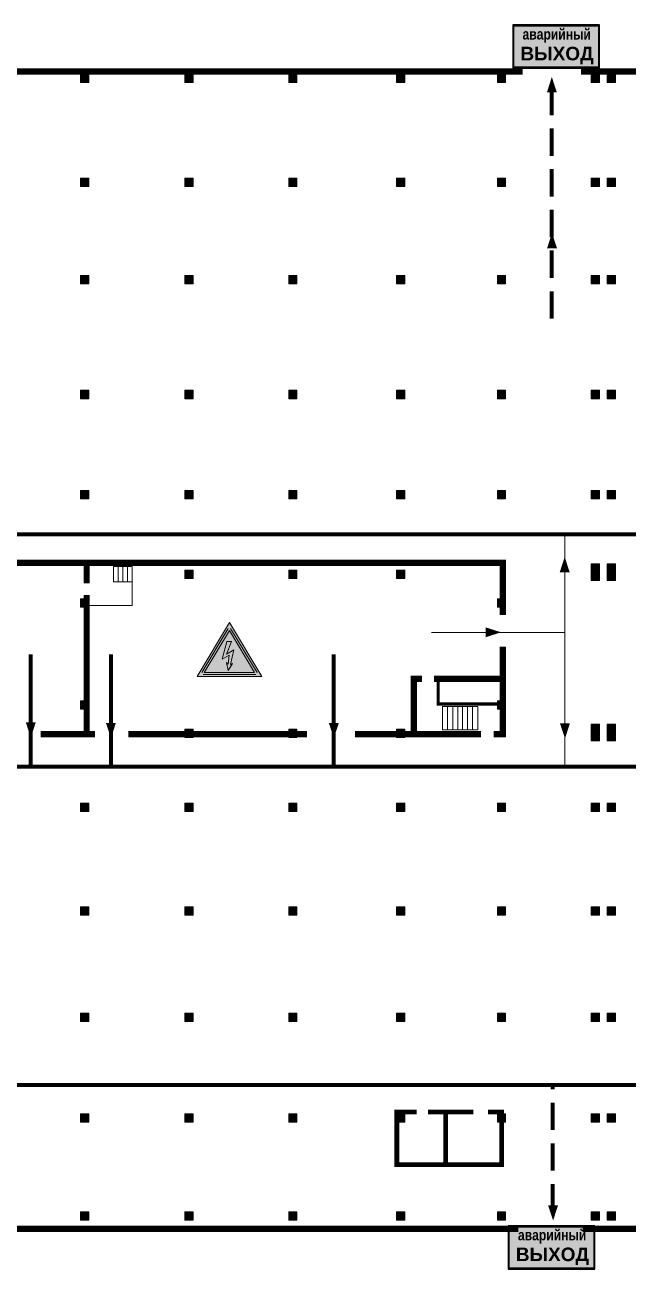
# Model space of a CAD drawing. Header units: millimetres. Extents: x 13810 to 67229, y 12374 to 21950.
# Drawn here: x 26796.2 to 26885.2, y 14674.4 to 14858 of the extents above; entities that cross this region are included whole.
import ezdxf

# ---------------------------------------------------------------- set-up
doc = ezdxf.new("R2010")
doc.units = ezdxf.units.MM
doc.linetypes.add('{ Wide Dash }', pattern=[12, 4, -2, 4, -2])
doc.layers.add('План_Штампы', color=7, linetype='Continuous')
doc.styles.add('обычный', font='arial.ttf')

# ---------------------------------------------------------------- blocks, each defined once
blk = doc.blocks.new('A$C41C009D9')
at = {"true_color": 0xffffff}
blk.add_hatch(color=7, dxfattribs=at).paths.add_polyline_path([(0, 8), (-16, 8), (-16, 0), (0, 0)])
h = blk.add_hatch(color=126)
h.dxf.hatch_style = 1
h.paths.add_polyline_path([(-15.8, 7.8), (-15.8, 0.2), (-0.2, 0.2), (-0.2, 7.8)])
at = {"color": 126}
for points in [[(-16, 0), (0, 0), (0, 8), (-16, 8)], [(-16, 0), (0, 0), (0, 8), (-16, 8)], [(-15.8, 7.8), (-0.2, 7.8), (-0.2, 0.2), (-15.8, 0.2)]]:
    blk.add_lwpolyline(points, close=True, dxfattribs=at)
at = {"color": 7, "true_color": 0xffffff, "insert": (-15.8, 7.3), "char_height": 2.5, "width": 15.5999, "attachment_point": 1, "style": 'обычный'}
blk.add_mtext('\\pi1.6133;{\\fArial|b1|i0|c204|p34;\\H0.8x;\\W0.8;аварийный\\H1.25x;\\W1;\\P\\pi1.2327;ВЫХОД}', dxfattribs=at)
blk = doc.blocks.new('A$C3E6D3DDE')
at = {"lineweight": 5}
h = blk.add_hatch(color=40, dxfattribs=at)
h.paths.add_polyline_path([(24.1, 1.45), (16.46, -11.35), (31.74, -11.35)])
h.paths.add_polyline_path([(24.09, -0.46), (30.03, -10.41), (18.14, -10.41)], flags=16)
h.paths.add_polyline_path([(24.54, -3.08), (23.41, -6.02), (25.13, -5.01), (24.33, -8.5), (24.82, -8.27), (23.79, -9.86), (23.4, -8.04), (23.8, -8.43), (24.04, -6.29), (22.39, -7.25), (23.44, -3.08)], flags=0)
h = blk.add_hatch(color=256, dxfattribs=at)
h.paths.add_polyline_path([(24.37, 0.03, 0.567511), (23.82, 0.03), (17.59, -10.4, 0.582454), (17.86, -10.88), (30.32, -10.88, 0.582149), (30.6, -10.4)])
h.paths.add_polyline_path([(24.09, -0.46), (18.14, -10.41), (30.03, -10.41)], flags=16)
h.paths.add_polyline_path([(24.54, -3.08), (23.41, -6.02), (25.13, -5.01), (24.33, -8.5), (24.82, -8.27), (23.79, -9.86), (23.4, -8.04), (23.8, -8.43), (24.04, -6.29), (22.39, -7.25), (23.44, -3.08)], flags=0)
h = blk.add_hatch(color=40, dxfattribs=at)
h.paths.add_polyline_path([(24.09, -0.46), (18.14, -10.41), (30.03, -10.41)])
h.paths.add_polyline_path([(24.82, -8.27), (23.79, -9.86), (23.4, -8.04), (23.8, -8.43), (24.04, -6.29), (22.39, -7.25), (23.44, -3.08), (24.54, -3.08), (23.41, -6.02), (25.13, -5.01), (24.33, -8.5)], flags=16)
at = {"color": 40, "lineweight": 5}
for p, q in [((16.46, -11.35), (24.1, 1.45)), ((24.1, 1.45), (31.74, -11.35))]:
    blk.add_line(p, q, dxfattribs=at)
at = {"lineweight": 5}
for p, q in [((17.59, -10.4), (23.82, 0.03)), ((24.37, 0.03), (30.6, -10.4)), ((18.14, -10.41), (24.09, -0.46)), ((24.09, -0.46), (30.03, -10.41)), ((23.44, -3.08), (22.39, -7.25)), ((23.41, -6.02), (24.54, -3.08)), ((25.13, -5.01), (23.41, -6.02)), ((24.54, -3.08), (23.44, -3.08)), ((24.33, -8.5), (25.13, -5.01)), ((22.39, -7.25), (24.04, -6.29)), ((23.8, -8.43), (23.4, -8.04)), ((23.4, -8.04), (23.79, -9.86)), ((23.79, -9.86), (24.82, -8.27)), ((24.04, -6.29), (23.8, -8.43)), ((24.82, -8.27), (24.33, -8.5)), ((17.86, -10.88), (30.32, -10.88)), ((18.14, -10.41), (30.03, -10.41))]:
    blk.add_line(p, q, dxfattribs=at)
at = {"color": 50, "lineweight": 5}
blk.add_line((31.74, -11.35), (16.46, -11.35), dxfattribs=at)

msp = doc.modelspace()

# ---------------------------------------------------------------- hatches: boundary and pattern name
at = {"lineweight": 0}
h = msp.add_hatch(color=256, dxfattribs=at)
h.dxf.hatch_style = 1
h.paths.add_polyline_path([(26805.63, 14849.43), (26805.63, 14850.66), (26804.41, 14850.66), (26804.41, 14849.43)])
h = msp.add_hatch(color=256, dxfattribs=at)
h.dxf.hatch_style = 1
h.paths.add_polyline_path([(26821.05, 14849.43), (26821.05, 14850.66), (26819.83, 14850.66), (26819.83, 14849.43)])
h = msp.add_hatch(color=256, dxfattribs=at)
h.dxf.hatch_style = 1
h.paths.add_polyline_path([(26836.36, 14849.43), (26836.36, 14850.66), (26835.14, 14850.66), (26835.14, 14849.43)])
h = msp.add_hatch(color=256, dxfattribs=at)
h.dxf.hatch_style = 1
h.paths.add_polyline_path([(26852.26, 14849.43), (26852.26, 14850.66), (26851.04, 14850.66), (26851.04, 14849.43)])
h = msp.add_hatch(color=256, dxfattribs=at)
h.dxf.hatch_style = 1
h.paths.add_polyline_path([(26867.16, 14849.43), (26867.16, 14850.66), (26865.94, 14850.66), (26865.94, 14849.43)])
h = msp.add_hatch(color=256, dxfattribs=at)
h.dxf.hatch_style = 1
h.paths.add_polyline_path([(26881.02, 14849.43), (26881.02, 14850.66), (26879.8, 14850.66), (26879.8, 14849.43)])
h = msp.add_hatch(color=256, dxfattribs=at)
h.dxf.hatch_style = 1
h.paths.add_polyline_path([(26883.36, 14849.43), (26883.36, 14850.66), (26882.14, 14850.66), (26882.14, 14849.43)])
h = msp.add_hatch(color=256, dxfattribs=at)
h.dxf.hatch_style = 1
h.paths.add_polyline_path([(26805.63, 14834.1), (26805.63, 14835.33), (26804.41, 14835.33), (26804.41, 14834.1)])
h = msp.add_hatch(color=256, dxfattribs=at)
h.dxf.hatch_style = 1
h.paths.add_polyline_path([(26821.05, 14834.1), (26821.05, 14835.33), (26819.83, 14835.33), (26819.83, 14834.1)])
h = msp.add_hatch(color=256, dxfattribs=at)
h.dxf.hatch_style = 1
h.paths.add_polyline_path([(26836.36, 14834.1), (26836.36, 14835.33), (26835.14, 14835.33), (26835.14, 14834.1)])
h = msp.add_hatch(color=256, dxfattribs=at)
h.dxf.hatch_style = 1
h.paths.add_polyline_path([(26852.26, 14834.1), (26852.26, 14835.33), (26851.04, 14835.33), (26851.04, 14834.1)])
h = msp.add_hatch(color=256, dxfattribs=at)
h.dxf.hatch_style = 1
h.paths.add_polyline_path([(26867.16, 14834.1), (26867.16, 14835.33), (26865.94, 14835.33), (26865.94, 14834.1)])
h = msp.add_hatch(color=256, dxfattribs=at)
h.dxf.hatch_style = 1
h.paths.add_polyline_path([(26881.02, 14834.1), (26881.02, 14835.33), (26879.8, 14835.33), (26879.8, 14834.1)])
h = msp.add_hatch(color=256, dxfattribs=at)
h.dxf.hatch_style = 1
h.paths.add_polyline_path([(26883.36, 14834.1), (26883.36, 14835.33), (26882.14, 14835.33), (26882.14, 14834.1)])
h = msp.add_hatch(color=256, dxfattribs=at)
h.dxf.hatch_style = 1
h.paths.add_polyline_path([(26805.63, 14819.76), (26805.63, 14820.99), (26804.41, 14820.99), (26804.41, 14819.76)])
h = msp.add_hatch(color=256, dxfattribs=at)
h.dxf.hatch_style = 1
h.paths.add_polyline_path([(26821.05, 14819.76), (26821.05, 14820.99), (26819.83, 14820.99), (26819.83, 14819.76)])
h = msp.add_hatch(color=256, dxfattribs=at)
h.dxf.hatch_style = 1
h.paths.add_polyline_path([(26836.36, 14819.76), (26836.36, 14820.99), (26835.14, 14820.99), (26835.14, 14819.76)])
h = msp.add_hatch(color=256, dxfattribs=at)
h.dxf.hatch_style = 1
h.paths.add_polyline_path([(26852.26, 14819.76), (26852.26, 14820.99), (26851.04, 14820.99), (26851.04, 14819.76)])
h = msp.add_hatch(color=256, dxfattribs=at)
h.dxf.hatch_style = 1
h.paths.add_polyline_path([(26867.16, 14819.76), (26867.16, 14820.99), (26865.94, 14820.99), (26865.94, 14819.76)])
h = msp.add_hatch(color=256, dxfattribs=at)
h.dxf.hatch_style = 1
h.paths.add_polyline_path([(26881.02, 14819.76), (26881.02, 14820.99), (26879.8, 14820.99), (26879.8, 14819.76)])
h = msp.add_hatch(color=256, dxfattribs=at)
h.dxf.hatch_style = 1
h.paths.add_polyline_path([(26883.36, 14819.76), (26883.36, 14820.99), (26882.14, 14820.99), (26882.14, 14819.76)])
h = msp.add_hatch(color=256, dxfattribs=at)
h.dxf.hatch_style = 1
h.paths.add_polyline_path([(26805.63, 14802.81), (26805.63, 14804.05), (26804.41, 14804.05), (26804.41, 14802.81)])
h = msp.add_hatch(color=256, dxfattribs=at)
h.dxf.hatch_style = 1
h.paths.add_polyline_path([(26821.05, 14802.81), (26821.05, 14804.05), (26819.83, 14804.05), (26819.83, 14802.81)])
h = msp.add_hatch(color=256, dxfattribs=at)
h.dxf.hatch_style = 1
h.paths.add_polyline_path([(26836.36, 14802.81), (26836.36, 14804.05), (26835.14, 14804.05), (26835.14, 14802.81)])
h = msp.add_hatch(color=256, dxfattribs=at)
h.dxf.hatch_style = 1
h.paths.add_polyline_path([(26852.26, 14802.81), (26852.26, 14804.05), (26851.04, 14804.05), (26851.04, 14802.81)])
h = msp.add_hatch(color=256, dxfattribs=at)
h.dxf.hatch_style = 1
h.paths.add_polyline_path([(26867.16, 14802.81), (26867.16, 14804.05), (26865.94, 14804.05), (26865.94, 14802.81)])
h = msp.add_hatch(color=256, dxfattribs=at)
h.dxf.hatch_style = 1
h.paths.add_polyline_path([(26881.02, 14802.81), (26881.02, 14804.05), (26879.8, 14804.05), (26879.8, 14802.81)])
h = msp.add_hatch(color=256, dxfattribs=at)
h.dxf.hatch_style = 1
h.paths.add_polyline_path([(26883.36, 14802.81), (26883.36, 14804.05), (26882.14, 14804.05), (26882.14, 14802.81)])
h = msp.add_hatch(color=256, dxfattribs=at)
h.dxf.hatch_style = 1
h.paths.add_polyline_path([(26805.63, 14788.06), (26805.63, 14789.29), (26804.41, 14789.29), (26804.41, 14788.06)])
h = msp.add_hatch(color=256, dxfattribs=at)
h.dxf.hatch_style = 1
h.paths.add_polyline_path([(26821.05, 14788.06), (26821.05, 14789.29), (26819.83, 14789.29), (26819.83, 14788.06)])
h = msp.add_hatch(color=256, dxfattribs=at)
h.dxf.hatch_style = 1
h.paths.add_polyline_path([(26836.36, 14788.06), (26836.36, 14789.29), (26835.14, 14789.29), (26835.14, 14788.06)])
h = msp.add_hatch(color=256, dxfattribs=at)
h.dxf.hatch_style = 1
h.paths.add_polyline_path([(26852.26, 14788.06), (26852.26, 14789.29), (26851.04, 14789.29), (26851.04, 14788.06)])
h = msp.add_hatch(color=256, dxfattribs=at)
h.dxf.hatch_style = 1
h.paths.add_polyline_path([(26867.16, 14788.06), (26867.16, 14789.29), (26865.94, 14789.29), (26865.94, 14788.06)])
h = msp.add_hatch(color=256, dxfattribs=at)
h.dxf.hatch_style = 1
h.paths.add_polyline_path([(26881.02, 14788.06), (26881.02, 14789.29), (26879.8, 14789.29), (26879.8, 14788.06)])
h = msp.add_hatch(color=256, dxfattribs=at)
h.dxf.hatch_style = 1
h.paths.add_polyline_path([(26883.36, 14788.06), (26883.36, 14789.29), (26882.14, 14789.29), (26882.14, 14788.06)])
h = msp.add_hatch(color=256, dxfattribs=at)
h.dxf.hatch_style = 1
h.paths.add_polyline_path([(26881.02, 14777.24), (26881.02, 14778.47), (26879.8, 14778.47), (26879.8, 14777.24)])
h = msp.add_hatch(color=256, dxfattribs=at)
h.dxf.hatch_style = 1
h.paths.add_polyline_path([(26883.36, 14777.24), (26883.36, 14778.47), (26882.14, 14778.47), (26882.14, 14777.24)])
h = msp.add_hatch(color=256, dxfattribs=at)
h.dxf.hatch_style = 1
h.paths.add_polyline_path([(26821.05, 14776.27), (26821.05, 14777.5), (26819.83, 14777.5), (26819.83, 14776.27)])
h = msp.add_hatch(color=256, dxfattribs=at)
h.dxf.hatch_style = 1
h.paths.add_polyline_path([(26836.36, 14776.27), (26836.36, 14777.5), (26835.14, 14777.5), (26835.14, 14776.27)])
h = msp.add_hatch(color=256, dxfattribs=at)
h.dxf.hatch_style = 1
h.paths.add_polyline_path([(26852.26, 14776.27), (26852.26, 14777.5), (26851.04, 14777.5), (26851.04, 14776.27)])
h = msp.add_hatch(color=256, dxfattribs=at)
h.dxf.hatch_style = 1
h.paths.add_polyline_path([(26881.02, 14776.01), (26881.02, 14777.24), (26879.8, 14777.24), (26879.8, 14776.01)])
h = msp.add_hatch(color=256, dxfattribs=at)
h.dxf.hatch_style = 1
h.paths.add_polyline_path([(26883.36, 14776.01), (26883.36, 14777.24), (26882.14, 14777.24), (26882.14, 14776.01)])
h = msp.add_hatch(color=256, dxfattribs=at)
h.dxf.hatch_style = 1
h.paths.add_polyline_path([(26805.63, 14772.06), (26805.63, 14773.29), (26804.41, 14773.29), (26804.41, 14772.06)])
h = msp.add_hatch(color=256, dxfattribs=at)
h.dxf.hatch_style = 1
h.paths.add_polyline_path([(26867.16, 14772.06), (26867.16, 14773.29), (26865.94, 14773.29), (26865.94, 14772.06)])
h = msp.add_hatch(color=256, dxfattribs=at)
h.dxf.hatch_style = 1
h.paths.add_polyline_path([(26805.63, 14757.02), (26805.63, 14758.25), (26804.41, 14758.25), (26804.41, 14757.02)])
h = msp.add_hatch(color=256, dxfattribs=at)
h.dxf.hatch_style = 1
h.paths.add_polyline_path([(26867.16, 14757.02), (26867.16, 14758.25), (26865.94, 14758.25), (26865.94, 14757.02)])
h = msp.add_hatch(color=256, dxfattribs=at)
h.dxf.hatch_style = 1
h.paths.add_polyline_path([(26821.05, 14752.85), (26821.05, 14754.08), (26819.83, 14754.08), (26819.83, 14752.85)])
h = msp.add_hatch(color=256, dxfattribs=at)
h.dxf.hatch_style = 1
h.paths.add_polyline_path([(26836.36, 14752.85), (26836.36, 14754.08), (26835.14, 14754.08), (26835.14, 14752.85)])
h = msp.add_hatch(color=256, dxfattribs=at)
h.dxf.hatch_style = 1
h.paths.add_polyline_path([(26852.26, 14752.85), (26852.26, 14754.08), (26851.04, 14754.08), (26851.04, 14752.85)])
h = msp.add_hatch(color=256, dxfattribs=at)
h.dxf.hatch_style = 1
h.paths.add_polyline_path([(26881.02, 14753.56), (26881.02, 14754.79), (26879.8, 14754.79), (26879.8, 14753.56)])
h = msp.add_hatch(color=256, dxfattribs=at)
h.dxf.hatch_style = 1
h.paths.add_polyline_path([(26883.36, 14753.56), (26883.36, 14754.79), (26882.14, 14754.79), (26882.14, 14753.56)])
h = msp.add_hatch(color=256, dxfattribs=at)
h.dxf.hatch_style = 1
h.paths.add_polyline_path([(26881.02, 14752.33), (26881.02, 14753.56), (26879.8, 14753.56), (26879.8, 14752.33)])
h = msp.add_hatch(color=256, dxfattribs=at)
h.dxf.hatch_style = 1
h.paths.add_polyline_path([(26883.36, 14752.33), (26883.36, 14753.56), (26882.14, 14753.56), (26882.14, 14752.33)])
h = msp.add_hatch(color=256, dxfattribs=at)
h.dxf.hatch_style = 1
h.paths.add_polyline_path([(26805.63, 14741.93), (26805.63, 14743.16), (26804.41, 14743.16), (26804.41, 14741.93)])
h = msp.add_hatch(color=256, dxfattribs=at)
h.dxf.hatch_style = 1
h.paths.add_polyline_path([(26821.05, 14741.93), (26821.05, 14743.16), (26819.83, 14743.16), (26819.83, 14741.93)])
h = msp.add_hatch(color=256, dxfattribs=at)
h.dxf.hatch_style = 1
h.paths.add_polyline_path([(26836.36, 14741.93), (26836.36, 14743.16), (26835.14, 14743.16), (26835.14, 14741.93)])
h = msp.add_hatch(color=256, dxfattribs=at)
h.dxf.hatch_style = 1
h.paths.add_polyline_path([(26852.26, 14741.93), (26852.26, 14743.16), (26851.04, 14743.16), (26851.04, 14741.93)])
h = msp.add_hatch(color=256, dxfattribs=at)
h.dxf.hatch_style = 1
h.paths.add_polyline_path([(26867.16, 14741.93), (26867.16, 14743.16), (26865.94, 14743.16), (26865.94, 14741.93)])
h = msp.add_hatch(color=256, dxfattribs=at)
h.dxf.hatch_style = 1
h.paths.add_polyline_path([(26881.02, 14741.93), (26881.02, 14743.16), (26879.8, 14743.16), (26879.8, 14741.93)])
h = msp.add_hatch(color=256, dxfattribs=at)
h.dxf.hatch_style = 1
h.paths.add_polyline_path([(26883.36, 14741.93), (26883.36, 14743.16), (26882.14, 14743.16), (26882.14, 14741.93)])
h = msp.add_hatch(color=256, dxfattribs=at)
h.dxf.hatch_style = 1
h.paths.add_polyline_path([(26805.63, 14726.61), (26805.63, 14727.84), (26804.41, 14727.84), (26804.41, 14726.61)])
h = msp.add_hatch(color=256, dxfattribs=at)
h.dxf.hatch_style = 1
h.paths.add_polyline_path([(26821.05, 14726.61), (26821.05, 14727.84), (26819.83, 14727.84), (26819.83, 14726.61)])
h = msp.add_hatch(color=256, dxfattribs=at)
h.dxf.hatch_style = 1
h.paths.add_polyline_path([(26836.36, 14726.61), (26836.36, 14727.84), (26835.14, 14727.84), (26835.14, 14726.61)])
h = msp.add_hatch(color=256, dxfattribs=at)
h.dxf.hatch_style = 1
h.paths.add_polyline_path([(26852.26, 14726.61), (26852.26, 14727.84), (26851.04, 14727.84), (26851.04, 14726.61)])
h = msp.add_hatch(color=256, dxfattribs=at)
h.dxf.hatch_style = 1
h.paths.add_polyline_path([(26867.16, 14726.61), (26867.16, 14727.84), (26865.94, 14727.84), (26865.94, 14726.61)])
h = msp.add_hatch(color=256, dxfattribs=at)
h.dxf.hatch_style = 1
h.paths.add_polyline_path([(26881.02, 14726.61), (26881.02, 14727.84), (26879.8, 14727.84), (26879.8, 14726.61)])
h = msp.add_hatch(color=256, dxfattribs=at)
h.dxf.hatch_style = 1
h.paths.add_polyline_path([(26883.36, 14726.61), (26883.36, 14727.84), (26882.14, 14727.84), (26882.14, 14726.61)])
h = msp.add_hatch(color=256, dxfattribs=at)
h.dxf.hatch_style = 1
h.paths.add_polyline_path([(26805.63, 14710.94), (26805.63, 14712.17), (26804.41, 14712.17), (26804.41, 14710.94)])
h = msp.add_hatch(color=256, dxfattribs=at)
h.dxf.hatch_style = 1
h.paths.add_polyline_path([(26821.05, 14710.94), (26821.05, 14712.17), (26819.83, 14712.17), (26819.83, 14710.94)])
h = msp.add_hatch(color=256, dxfattribs=at)
h.dxf.hatch_style = 1
h.paths.add_polyline_path([(26836.36, 14710.94), (26836.36, 14712.17), (26835.14, 14712.17), (26835.14, 14710.94)])
h = msp.add_hatch(color=256, dxfattribs=at)
h.dxf.hatch_style = 1
h.paths.add_polyline_path([(26852.26, 14710.94), (26852.26, 14712.17), (26851.04, 14712.17), (26851.04, 14710.94)])
h = msp.add_hatch(color=256, dxfattribs=at)
h.dxf.hatch_style = 1
h.paths.add_polyline_path([(26867.16, 14710.94), (26867.16, 14712.17), (26865.94, 14712.17), (26865.94, 14710.94)])
h = msp.add_hatch(color=256, dxfattribs=at)
h.dxf.hatch_style = 1
h.paths.add_polyline_path([(26881.02, 14710.94), (26881.02, 14712.17), (26879.8, 14712.17), (26879.8, 14710.94)])
h = msp.add_hatch(color=256, dxfattribs=at)
h.dxf.hatch_style = 1
h.paths.add_polyline_path([(26883.36, 14710.94), (26883.36, 14712.17), (26882.14, 14712.17), (26882.14, 14710.94)])
h = msp.add_hatch(color=256, dxfattribs=at)
h.dxf.hatch_style = 1
h.paths.add_polyline_path([(26805.63, 14696.1), (26805.63, 14697.33), (26804.41, 14697.33), (26804.41, 14696.1)])
h = msp.add_hatch(color=256, dxfattribs=at)
h.dxf.hatch_style = 1
h.paths.add_polyline_path([(26821.05, 14696.1), (26821.05, 14697.33), (26819.83, 14697.33), (26819.83, 14696.1)])
h = msp.add_hatch(color=256, dxfattribs=at)
h.dxf.hatch_style = 1
h.paths.add_polyline_path([(26836.36, 14696.1), (26836.36, 14697.33), (26835.14, 14697.33), (26835.14, 14696.1)])
h = msp.add_hatch(color=256, dxfattribs=at)
h.dxf.hatch_style = 1
h.paths.add_polyline_path([(26852.26, 14696.1), (26852.26, 14697.33), (26851.04, 14697.33), (26851.04, 14696.1)])
h = msp.add_hatch(color=256, dxfattribs=at)
h.dxf.hatch_style = 1
h.paths.add_polyline_path([(26867.16, 14696.1), (26867.16, 14697.33), (26865.94, 14697.33), (26865.94, 14696.1)])
h = msp.add_hatch(color=256, dxfattribs=at)
h.dxf.hatch_style = 1
h.paths.add_polyline_path([(26881.02, 14696.1), (26881.02, 14697.33), (26879.8, 14697.33), (26879.8, 14696.1)])
h = msp.add_hatch(color=256, dxfattribs=at)
h.dxf.hatch_style = 1
h.paths.add_polyline_path([(26883.36, 14696.1), (26883.36, 14697.33), (26882.14, 14697.33), (26882.14, 14696.1)])
h = msp.add_hatch(color=256, dxfattribs=at)
h.dxf.hatch_style = 1
h.paths.add_polyline_path([(26805.63, 14681.65), (26805.63, 14682.88), (26804.41, 14682.88), (26804.41, 14681.65)])
h = msp.add_hatch(color=256, dxfattribs=at)
h.dxf.hatch_style = 1
h.paths.add_polyline_path([(26821.05, 14681.65), (26821.05, 14682.88), (26819.83, 14682.88), (26819.83, 14681.65)])
h = msp.add_hatch(color=256, dxfattribs=at)
h.dxf.hatch_style = 1
h.paths.add_polyline_path([(26836.36, 14681.65), (26836.36, 14682.88), (26835.14, 14682.88), (26835.14, 14681.65)])
h = msp.add_hatch(color=256, dxfattribs=at)
h.dxf.hatch_style = 1
h.paths.add_polyline_path([(26852.26, 14681.65), (26852.26, 14682.88), (26851.04, 14682.88), (26851.04, 14681.65)])
h = msp.add_hatch(color=256, dxfattribs=at)
h.dxf.hatch_style = 1
h.paths.add_polyline_path([(26867.16, 14681.65), (26867.16, 14682.88), (26865.94, 14682.88), (26865.94, 14681.65)])
h = msp.add_hatch(color=256, dxfattribs=at)
h.dxf.hatch_style = 1
h.paths.add_polyline_path([(26881.02, 14681.65), (26881.02, 14682.88), (26879.8, 14682.88), (26879.8, 14681.65)])
h = msp.add_hatch(color=256, dxfattribs=at)
h.dxf.hatch_style = 1
h.paths.add_polyline_path([(26883.36, 14681.65), (26883.36, 14682.88), (26882.14, 14682.88), (26882.14, 14681.65)])

# ---------------------------------------------------------------- linework, layer by layer
for points, const_width in [([(26756.86, 14851.06), (26869.66, 14851.06)], 0.924), ([(26878.26, 14851.06), (27160.05, 14851.06)], 0.924), ([(26712.85, 14769.7), (26712.85, 14778.61), (26805.33, 14778.61), (26805.33, 14775.58)], 0.924), ([(26805.33, 14778.61), (26866.73, 14778.61), (26866.73, 14770.93)], 0.924), ([(26805.33, 14773.88), (26805.33, 14753.32), (26798.56, 14753.32)], 0.924), ([(26866.73, 14766.26), (26866.73, 14753.32), (26865.41, 14753.32)], 0.924), ([(26853.59, 14753.32), (26853.59, 14761.51)], 0.924), ([(26853.59, 14760.46), (26853.59, 14761.51), (26854.82, 14761.51)], 0.924), ([(26856.58, 14761.51), (26866.73, 14761.51)], 0.924), ([(26857.2, 14761.51), (26857.2, 14757.78), (26866.73, 14757.78)], 0.462), ([(26805.33, 14753.32), (26806.54, 14753.32)], 0.924), ([(26837.85, 14753.32), (26811.49, 14753.32)], 0.924), ([(26863.53, 14753.32), (26844.91, 14753.32)], 0.924), ([(26854.05, 14697.58), (26851.1, 14697.58), (26851.1, 14689.82), (26866.59, 14689.82), (26866.59, 14697.58), (26864.53, 14697.58)], 0.693), ([(26862.39, 14697.58), (26855.68, 14697.58)], 0.693), ([(26858.32, 14697.58), (26858.32, 14689.82)], 0.693), ([(26869.05, 14680.37), (26726.2, 14680.37)], 0.924), ([(26975.32, 14680.37), (26878.53, 14680.37)], 0.924)]:
    msp.add_lwpolyline(points, dxfattribs=dict(at, const_width=const_width))
for points in [[(26804.41, 14850.66), (26805.63, 14850.66), (26805.63, 14849.43), (26804.41, 14849.43)], [(26819.83, 14850.66), (26821.05, 14850.66), (26821.05, 14849.43), (26819.83, 14849.43)], [(26835.14, 14850.66), (26836.36, 14850.66), (26836.36, 14849.43), (26835.14, 14849.43)], [(26851.04, 14850.66), (26852.26, 14850.66), (26852.26, 14849.43), (26851.04, 14849.43)], [(26865.94, 14850.66), (26867.16, 14850.66), (26867.16, 14849.43), (26865.94, 14849.43)], [(26879.8, 14850.66), (26881.02, 14850.66), (26881.02, 14849.43), (26879.8, 14849.43)], [(26882.14, 14850.66), (26883.36, 14850.66), (26883.36, 14849.43), (26882.14, 14849.43)], [(26804.41, 14835.33), (26805.63, 14835.33), (26805.63, 14834.1), (26804.41, 14834.1)], [(26819.83, 14835.33), (26821.05, 14835.33), (26821.05, 14834.1), (26819.83, 14834.1)], [(26835.14, 14835.33), (26836.36, 14835.33), (26836.36, 14834.1), (26835.14, 14834.1)], [(26851.04, 14835.33), (26852.26, 14835.33), (26852.26, 14834.1), (26851.04, 14834.1)], [(26865.94, 14835.33), (26867.16, 14835.33), (26867.16, 14834.1), (26865.94, 14834.1)], [(26879.8, 14835.33), (26881.02, 14835.33), (26881.02, 14834.1), (26879.8, 14834.1)], [(26882.14, 14835.33), (26883.36, 14835.33), (26883.36, 14834.1), (26882.14, 14834.1)], [(26804.41, 14820.99), (26805.63, 14820.99), (26805.63, 14819.76), (26804.41, 14819.76)], [(26819.83, 14820.99), (26821.05, 14820.99), (26821.05, 14819.76), (26819.83, 14819.76)], [(26835.14, 14820.99), (26836.36, 14820.99), (26836.36, 14819.76), (26835.14, 14819.76)], [(26851.04, 14820.99), (26852.26, 14820.99), (26852.26, 14819.76), (26851.04, 14819.76)], [(26865.94, 14820.99), (26867.16, 14820.99), (26867.16, 14819.76), (26865.94, 14819.76)], [(26879.8, 14820.99), (26881.02, 14820.99), (26881.02, 14819.76), (26879.8, 14819.76)], [(26882.14, 14820.99), (26883.36, 14820.99), (26883.36, 14819.76), (26882.14, 14819.76)], [(26804.41, 14804.05), (26805.63, 14804.05), (26805.63, 14802.81), (26804.41, 14802.81)], [(26819.83, 14804.05), (26821.05, 14804.05), (26821.05, 14802.81), (26819.83, 14802.81)], [(26835.14, 14804.05), (26836.36, 14804.05), (26836.36, 14802.81), (26835.14, 14802.81)], [(26851.04, 14804.05), (26852.26, 14804.05), (26852.26, 14802.81), (26851.04, 14802.81)], [(26865.94, 14804.05), (26867.16, 14804.05), (26867.16, 14802.81), (26865.94, 14802.81)], [(26879.8, 14804.05), (26881.02, 14804.05), (26881.02, 14802.81), (26879.8, 14802.81)], [(26882.14, 14804.05), (26883.36, 14804.05), (26883.36, 14802.81), (26882.14, 14802.81)], [(26804.41, 14789.29), (26805.63, 14789.29), (26805.63, 14788.06), (26804.41, 14788.06)], [(26819.83, 14789.29), (26821.05, 14789.29), (26821.05, 14788.06), (26819.83, 14788.06)], [(26835.14, 14789.29), (26836.36, 14789.29), (26836.36, 14788.06), (26835.14, 14788.06)], [(26851.04, 14789.29), (26852.26, 14789.29), (26852.26, 14788.06), (26851.04, 14788.06)], [(26865.94, 14789.29), (26867.16, 14789.29), (26867.16, 14788.06), (26865.94, 14788.06)], [(26879.8, 14789.29), (26881.02, 14789.29), (26881.02, 14788.06), (26879.8, 14788.06)], [(26882.14, 14789.29), (26883.36, 14789.29), (26883.36, 14788.06), (26882.14, 14788.06)], [(26809.28, 14778.05), (26809.97, 14778.05), (26809.97, 14775.8), (26809.28, 14775.8)], [(26809.97, 14778.05), (26810.65, 14778.05), (26810.65, 14775.8), (26809.97, 14775.8)], [(26810.65, 14778.05), (26811.33, 14778.05), (26811.33, 14775.8), (26810.65, 14775.8)], [(26811.33, 14778.05), (26812.02, 14778.05), (26812.02, 14775.8), (26811.33, 14775.8)], [(26879.8, 14778.47), (26881.02, 14778.47), (26881.02, 14777.24), (26879.8, 14777.24)], [(26882.14, 14778.47), (26883.36, 14778.47), (26883.36, 14777.24), (26882.14, 14777.24)], [(26819.83, 14777.5), (26821.05, 14777.5), (26821.05, 14776.27), (26819.83, 14776.27)], [(26835.14, 14777.5), (26836.36, 14777.5), (26836.36, 14776.27), (26835.14, 14776.27)], [(26851.04, 14777.5), (26852.26, 14777.5), (26852.26, 14776.27), (26851.04, 14776.27)], [(26879.8, 14777.24), (26881.02, 14777.24), (26881.02, 14776.01), (26879.8, 14776.01)], [(26882.14, 14777.24), (26883.36, 14777.24), (26883.36, 14776.01), (26882.14, 14776.01)], [(26804.41, 14773.29), (26805.63, 14773.29), (26805.63, 14772.06), (26804.41, 14772.06)], [(26865.94, 14773.29), (26867.16, 14773.29), (26867.16, 14772.06), (26865.94, 14772.06)], [(26804.41, 14758.25), (26805.63, 14758.25), (26805.63, 14757.02), (26804.41, 14757.02)], [(26857.86, 14757.42), (26858.6, 14757.42), (26858.6, 14753.99), (26857.86, 14753.99)], [(26858.6, 14757.42), (26859.34, 14757.42), (26859.34, 14753.99), (26858.6, 14753.99)], [(26859.34, 14757.42), (26860.08, 14757.42), (26860.08, 14753.99), (26859.34, 14753.99)], [(26860.08, 14757.42), (26860.81, 14757.42), (26860.81, 14753.99), (26860.08, 14753.99)], [(26860.81, 14757.42), (26861.55, 14757.42), (26861.55, 14753.99), (26860.81, 14753.99)], [(26861.55, 14757.42), (26862.29, 14757.42), (26862.29, 14753.99), (26861.55, 14753.99)], [(26862.29, 14757.42), (26863.03, 14757.42), (26863.03, 14753.99), (26862.29, 14753.99)], [(26865.94, 14758.25), (26867.16, 14758.25), (26867.16, 14757.02), (26865.94, 14757.02)], [(26819.83, 14754.08), (26821.05, 14754.08), (26821.05, 14752.85), (26819.83, 14752.85)], [(26835.14, 14754.08), (26836.36, 14754.08), (26836.36, 14752.85), (26835.14, 14752.85)], [(26851.04, 14754.08), (26852.26, 14754.08), (26852.26, 14752.85), (26851.04, 14752.85)], [(26879.8, 14754.79), (26881.02, 14754.79), (26881.02, 14753.56), (26879.8, 14753.56)], [(26882.14, 14754.79), (26883.36, 14754.79), (26883.36, 14753.56), (26882.14, 14753.56)], [(26879.8, 14753.56), (26881.02, 14753.56), (26881.02, 14752.33), (26879.8, 14752.33)], [(26882.14, 14753.56), (26883.36, 14753.56), (26883.36, 14752.33), (26882.14, 14752.33)], [(26804.41, 14743.16), (26805.63, 14743.16), (26805.63, 14741.93), (26804.41, 14741.93)], [(26819.83, 14743.16), (26821.05, 14743.16), (26821.05, 14741.93), (26819.83, 14741.93)], [(26835.14, 14743.16), (26836.36, 14743.16), (26836.36, 14741.93), (26835.14, 14741.93)], [(26851.04, 14743.16), (26852.26, 14743.16), (26852.26, 14741.93), (26851.04, 14741.93)], [(26865.94, 14743.16), (26867.16, 14743.16), (26867.16, 14741.93), (26865.94, 14741.93)], [(26879.8, 14743.16), (26881.02, 14743.16), (26881.02, 14741.93), (26879.8, 14741.93)], [(26882.14, 14743.16), (26883.36, 14743.16), (26883.36, 14741.93), (26882.14, 14741.93)], [(26804.41, 14727.84), (26805.63, 14727.84), (26805.63, 14726.61), (26804.41, 14726.61)], [(26819.83, 14727.84), (26821.05, 14727.84), (26821.05, 14726.61), (26819.83, 14726.61)], [(26835.14, 14727.84), (26836.36, 14727.84), (26836.36, 14726.61), (26835.14, 14726.61)], [(26851.04, 14727.84), (26852.26, 14727.84), (26852.26, 14726.61), (26851.04, 14726.61)], [(26865.94, 14727.84), (26867.16, 14727.84), (26867.16, 14726.61), (26865.94, 14726.61)], [(26879.8, 14727.84), (26881.02, 14727.84), (26881.02, 14726.61), (26879.8, 14726.61)], [(26882.14, 14727.84), (26883.36, 14727.84), (26883.36, 14726.61), (26882.14, 14726.61)], [(26804.41, 14712.17), (26805.63, 14712.17), (26805.63, 14710.94), (26804.41, 14710.94)], [(26819.83, 14712.17), (26821.05, 14712.17), (26821.05, 14710.94), (26819.83, 14710.94)], [(26835.14, 14712.17), (26836.36, 14712.17), (26836.36, 14710.94), (26835.14, 14710.94)], [(26851.04, 14712.17), (26852.26, 14712.17), (26852.26, 14710.94), (26851.04, 14710.94)], [(26865.94, 14712.17), (26867.16, 14712.17), (26867.16, 14710.94), (26865.94, 14710.94)], [(26879.8, 14712.17), (26881.02, 14712.17), (26881.02, 14710.94), (26879.8, 14710.94)], [(26882.14, 14712.17), (26883.36, 14712.17), (26883.36, 14710.94), (26882.14, 14710.94)], [(26804.41, 14697.33), (26805.63, 14697.33), (26805.63, 14696.1), (26804.41, 14696.1)], [(26819.83, 14697.33), (26821.05, 14697.33), (26821.05, 14696.1), (26819.83, 14696.1)], [(26835.14, 14697.33), (26836.36, 14697.33), (26836.36, 14696.1), (26835.14, 14696.1)], [(26851.04, 14697.33), (26852.26, 14697.33), (26852.26, 14696.1), (26851.04, 14696.1)], [(26865.94, 14697.33), (26867.16, 14697.33), (26867.16, 14696.1), (26865.94, 14696.1)], [(26879.8, 14697.33), (26881.02, 14697.33), (26881.02, 14696.1), (26879.8, 14696.1)], [(26882.14, 14697.33), (26883.36, 14697.33), (26883.36, 14696.1), (26882.14, 14696.1)], [(26804.41, 14682.88), (26805.63, 14682.88), (26805.63, 14681.65), (26804.41, 14681.65)], [(26819.83, 14682.88), (26821.05, 14682.88), (26821.05, 14681.65), (26819.83, 14681.65)], [(26835.14, 14682.88), (26836.36, 14682.88), (26836.36, 14681.65), (26835.14, 14681.65)], [(26851.04, 14682.88), (26852.26, 14682.88), (26852.26, 14681.65), (26851.04, 14681.65)], [(26865.94, 14682.88), (26867.16, 14682.88), (26867.16, 14681.65), (26865.94, 14681.65)], [(26879.8, 14682.88), (26881.02, 14682.88), (26881.02, 14681.65), (26879.8, 14681.65)], [(26882.14, 14682.88), (26883.36, 14682.88), (26883.36, 14681.65), (26882.14, 14681.65)]]:
    msp.add_lwpolyline(points, close=True, dxfattribs=at)
at = {"color": 126, "linetype": '{ Wide Dash }', "lineweight": 100, "true_color": 0x008754}
for points in [[(26873.98, 14814.65), (26873.98, 14848.34)], [(26874.1, 14682.95), (26874.1, 14701.62)]]:
    msp.add_lwpolyline(points, dxfattribs=at)
at = {"color": 126, "lineweight": 100, "true_color": 0x008754}
for points in [[(26706.65, 14782.82), (27167.01, 14782.82)], [(26797.08, 14748.54), (26797.08, 14765.06)], [(26808.93, 14748.54), (26808.93, 14765.06)], [(26841.82, 14748.54), (26841.82, 14765.06)], [(26706.65, 14748.54), (27167.01, 14748.54)], [(26725.54, 14701.62), (27167.01, 14701.62), (27167.01, 14683.29)]]:
    msp.add_lwpolyline(points, dxfattribs=at)
at = {"color": 126, "lineweight": 0, "true_color": 0x008754}
for points in [[(26875.89, 14782.82), (26875.89, 14748.54)], [(26856.21, 14768.35), (26875.89, 14768.35)]]:
    msp.add_lwpolyline(points, dxfattribs=at)
at = {"lineweight": 0}
msp.add_lwpolyline([(26812.02, 14775.8), (26812.02, 14772.32), (26805.45, 14772.32)], dxfattribs=at)
at = {"layer": 'План_Штампы', "color": 126, "true_color": 0x008754}
for points in [[(26874.72, 14847.99), (26873.25, 14847.99), (26873.97, 14850.26)], [(26874.74, 14825), (26873.27, 14825), (26874, 14827.26)], [(26876.61, 14777.21), (26875.14, 14777.22), (26875.87, 14779.48)], [(26864.2, 14767.62), (26864.2, 14769.09), (26866.47, 14768.36)], [(26796.34, 14755.08), (26797.81, 14755.08), (26797.09, 14752.82)], [(26808.17, 14755), (26809.64, 14755), (26808.91, 14752.74)], [(26841.06, 14755), (26842.54, 14755), (26841.81, 14752.74)], [(26875.17, 14754.95), (26876.64, 14754.94), (26875.92, 14752.68)], [(26873.42, 14683.85), (26874.89, 14683.85), (26874.16, 14681.58)]]:
    msp.add_solid(points, dxfattribs=at)

# ---------------------------------------------------------------- block references
for name, p, xscale, yscale, zscale in [('A$C41C009D9', (26881, 14851.55), 0.8, 0.8, 0.8), ('A$C3E6D3DDE', (26811.34, 14768.91), 0.625, 0.625, 0.625), ('A$C41C009D9', (26880.32, 14674.43), 0.8, 0.8, 0.8)]:
    msp.add_blockref(name, p, dxfattribs=dict(xscale=xscale, yscale=yscale, zscale=zscale))

doc.saveas('drawing.dxf')
